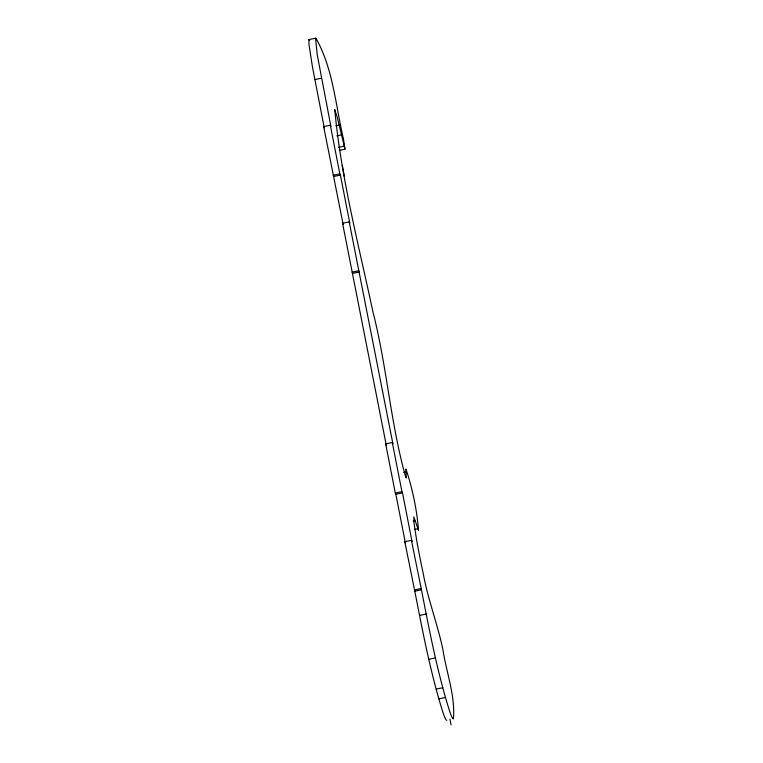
<?xml version="1.0" encoding="UTF-8"?>
<svg xmlns="http://www.w3.org/2000/svg" width="763" height="763" viewBox="0 0 763 763"><rect width="100%" height="100%" fill="white"/><g stroke="black" fill="none" stroke-linecap="round" stroke-linejoin="round"><path stroke-width="1.14" d="M339.459 150.33L344.99 149.186L343.503 139.19C335.606 105.59 333.336 69.681 316.33 38.932L315.529 38.207L317.313 55.194L330.894 126.439L330.322 125.208L323.674 126.591L343.15 224.503M344.99 149.186L337.17 116.939L334.776 109.786C341.118 178.141 358.744 245.123 373.012 312.181C387.003 366.688 390.475 423.351 405.821 477.476L406.383 477.991L405.945 469.007C412.468 488.597 416.932 509.856 418.525 530.399L413.842 516.875L414.004 523.113L416.493 539.25A52.18 2.775 78.3 0 0 423.093 572.851C427.757 598.955 437.466 623.667 442.902 649.571C446.326 672.403 455.425 695.789 453.422 718.88A105.323 5.608 78.3 0 1 449.55 710.992C437.123 671.373 429.407 630.496 421.443 589.799L411.438 540.347L404.8 541.73L414.795 591.182C422.759 631.869 430.485 672.756 442.902 712.375A105.323 5.608 78.3 0 0 446.784 720.262M315.844 38.15L308.891 39.59L309.005 44.731L312.525 67.344L324.256 127.812L323.674 126.591M334.776 109.786L334.69 111.226M314.823 79.571L321.471 78.188M335.815 125.828L339.134 125.132M336.817 135.824L341.252 134.908M338.4 147.383L343.932 146.229M333.183 175.242L339.831 173.859L340.403 175.089L349.788 223.13L349.216 221.899L342.568 223.282L386.259 445.125L385.677 443.894L392.325 442.511L392.897 443.742L349.216 221.899M333.755 176.463L340.403 175.089M352.115 272.133L358.763 270.76M352.697 273.364L359.335 271.981M403.808 472.497L406.021 472.039M385.677 443.894L395.291 493.06L401.929 491.677L402.511 492.908L412.02 541.577L411.438 540.347M395.291 493.06L395.863 494.281L402.511 492.908M413.269 520.948L415.492 520.48M414.557 529.398L417.876 528.711M414.223 589.952L420.871 588.578M414.795 591.182L421.443 589.799M419.536 615.407L426.174 614.024M428.806 659.318L435.444 657.935M436.159 689.113L442.807 687.73M438.801 698.841L445.449 697.468M308.891 39.59L309.683 40.315M404.8 541.73L405.372 542.951L395.863 494.281M449.912 719.08L451.038 724.85M330.322 125.208L339.831 173.859M392.325 442.511L401.929 491.677M342.282 165.361L344.323 176.387"/></g></svg>
